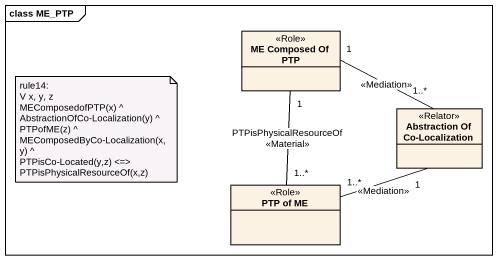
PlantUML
@startuml
mainframe class ME_PTP
hide circle
hide empty members
class "ME Composed Of PTP" as ME_Composed_Of_PTP <<Role>>
class "Abstraction Of Co-Localization" as Abstraction_Of_Co <<Relator>>
class "PTP of ME" as PTP_of_ME <<Role>>
ME_Composed_Of_PTP "1" -right- "1..*" Abstraction_Of_Co : <<Mediation>>
ME_Composed_Of_PTP "1" -- "1..*" PTP_of_ME : PTPisPhysicalResourceOf\n<<Material>>
PTP_of_ME "1..*" -right- "1" Abstraction_Of_Co : <<Mediation>>
note as N1
  rule14:
  V x, y, z
  MEComposedofPTP(x) ^
  AbstractionOfCo-Localization(y) ^
  PTPofME(z) ^
  MEComposedByCo-Localization(x,y) ^
  PTPisCo-Located(y,z) <=>
  PTPisPhysicalResourceOf(x,z)
end note
@enduml
